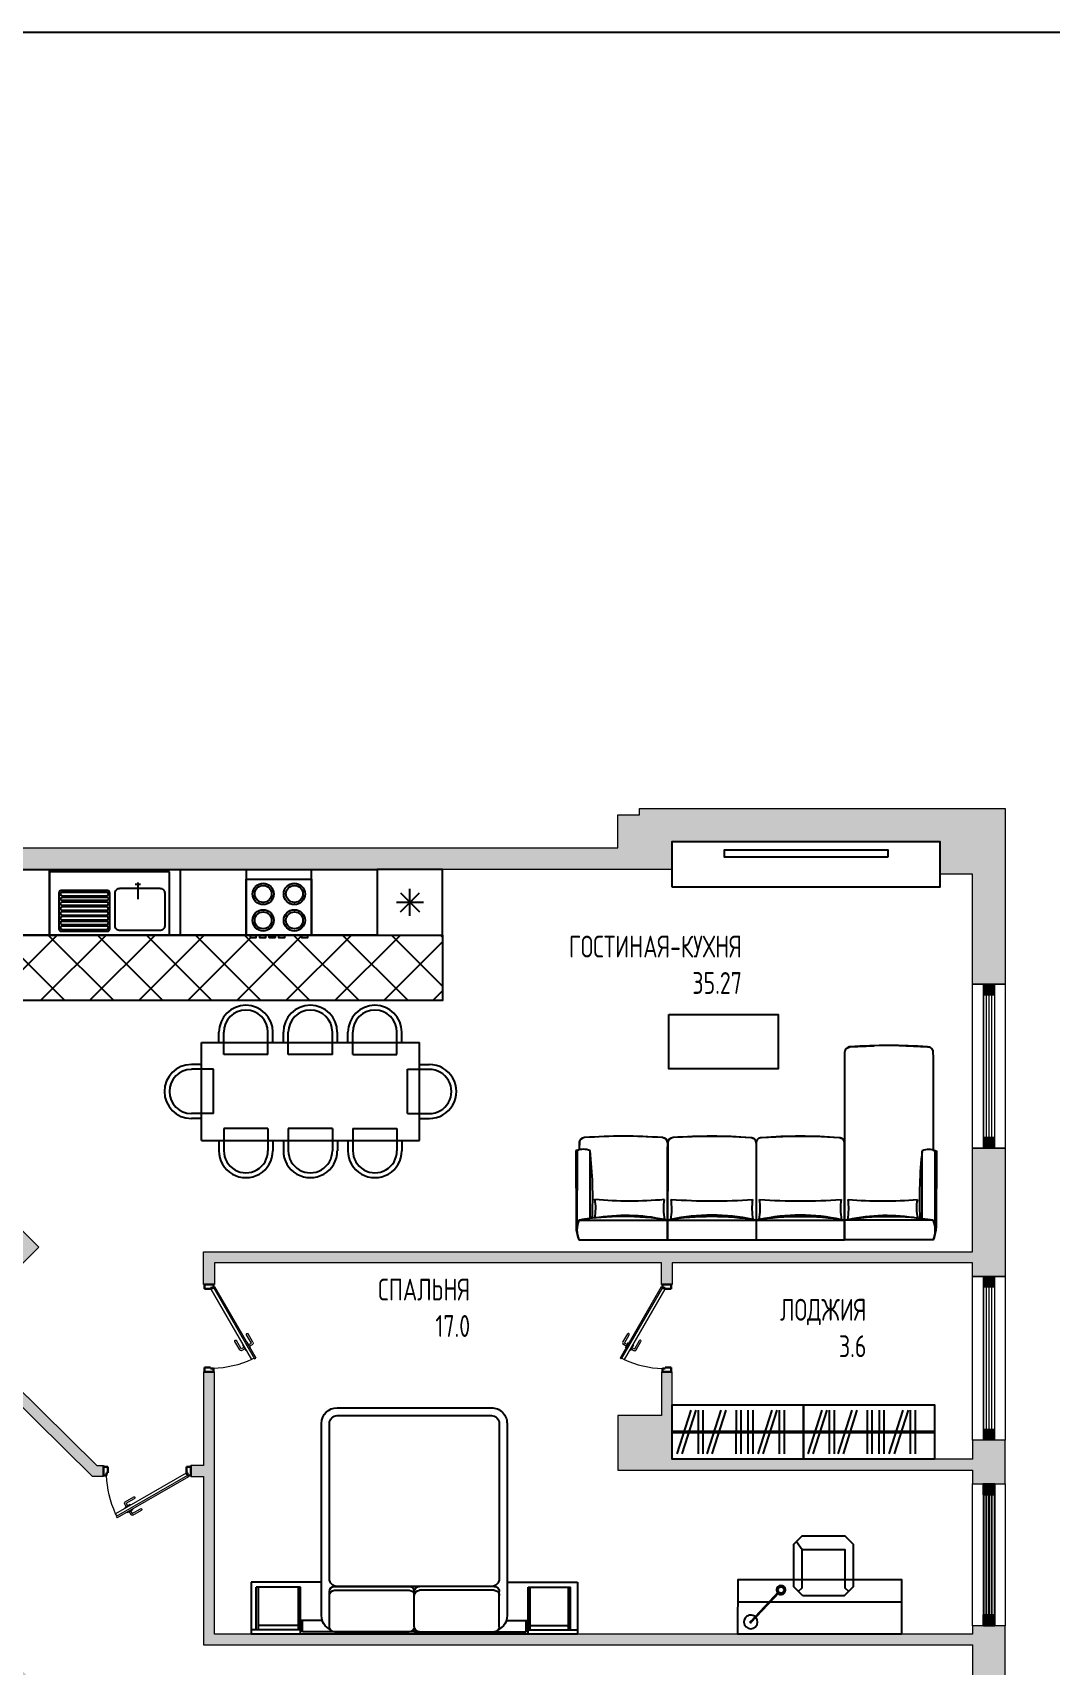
# Model space of a CAD drawing. Header units: millimetres. Extents: x -7516 to 14738, y -3327 to 3625.
# Drawn here: x 4620.9 to 4714.1, y 2876.3 to 3025.8 of the extents above; entities that cross this region are included whole.
import ezdxf

# ---------------------------------------------------------------- set-up
doc = ezdxf.new("R2010")
doc.units = ezdxf.units.MM
doc.header["$LTSCALE"] = 1.5
for name, color, linetype in [('кафель', 9, 'Continuous'), ('МЕБЕЛЬ ОСНОВ', 7, 'Continuous'), ('Основные тонкие', 7, 'Continuous')]:
    doc.layers.add(name, color=color, linetype=linetype)
doc.layers.add('ОКНА', color=130, linetype='Continuous', lineweight=30)
doc.layers.add('СТЕНЫ', color=30, linetype='Continuous', lineweight=30)
doc.styles.add('style1', font='txt.shx', dxfattribs={"width": 0.7, "height": 2.5})

# ---------------------------------------------------------------- blocks, each defined once
blk = doc.blocks.new('дыерь800')
at = {"color": 7, "lineweight": 9}
for p, q in [((562.111, 191.604), (562.045, 191.49)), ((565.268, 189.63), (562.045, 191.49)), ((562.076, 191.624), (562.111, 191.684)), ((565.342, 189.74), (562.076, 191.624)), ((565.376, 189.799), (562.111, 191.684)), ((562.577, 191.418), (562.589, 191.439)), ((562.589, 191.439), (562.842, 191.292)), ((562.664, 191.399), (562.738, 191.527)), ((562.733, 191.359), (562.804, 191.483)), ((562.804, 191.483), (563.185, 191.264)), ((562.84, 191.554), (563.224, 191.332)), ((562.462, 191.22), (562.476, 191.243)), ((562.716, 191.073), (562.462, 191.22)), ((562.536, 191.177), (562.462, 191.048)), ((562.489, 190.947), (562.874, 190.725)), ((562.536, 191.177), (562.502, 191.118)), ((562.605, 191.137), (562.533, 191.013)), ((562.533, 191.013), (562.914, 190.794)), ((562.729, 191.097), (562.716, 191.073)), ((562.842, 191.292), (562.83, 191.272)), ((565.334, 189.744), (565.268, 189.63)), ((565.376, 189.799), (565.342, 189.74))]:
    blk.add_line(p, q, dxfattribs=at)
at = {"color": 7, "lineweight": 30}
for p, q in [((561.484, 189.289), (561.484, 189.789)), ((561.484, 189.338), (561.484, 189.74)), ((561.484, 189.74), (561.633, 189.74)), ((561.684, 189.338), (561.484, 189.338)), ((561.633, 189.613), (561.633, 189.74)), ((561.634, 189.613), (561.684, 189.613)), ((561.684, 189.613), (561.684, 189.338)), ((565.334, 189.613), (565.284, 189.612)), ((565.284, 189.612), (565.284, 189.338)), ((565.284, 189.338), (565.484, 189.338)), ((565.484, 189.74), (565.334, 189.74)), ((565.335, 189.613), (565.334, 189.74)), ((565.484, 189.289), (565.484, 189.789)), ((565.484, 189.338), (565.484, 189.74))]:
    blk.add_line(p, q, dxfattribs=at)
at = {"color": 7}
blk.add_circle((565.313, 189.665), 0.0212, dxfattribs=at)
at = {"color": 7, "lineweight": 9}
blk.add_arc((566.353, 189.551), 4.724, 155.76888, 177.71893, dxfattribs=at)
for centre, major_axis, start_param, end_param in [((562.803, 191.49), (0.0192, -0.0715), 2.356194, 3.926991), ((562.526, 191.011), (0.0715, 0.0192), 2.356194, 3.926991), ((562.894, 190.759), (0.0102, -0.0381), 5.497787, 8.63938), ((563.205, 191.298), (0.0102, -0.0381), 5.497787, 8.63938)]:
    blk.add_ellipse(centre, major_axis=major_axis, ratio=1, start_param=start_param, end_param=end_param, dxfattribs=at)
blk = doc.blocks.new('ЩШШ')
for p, q in [((4815.26, 2999.62), (4845.16, 2999.62)), ((4815.26, 2994.87), (4815.26, 2999.62)), ((4819.78, 2999.24), (4815.26, 2999.24)), ((4815.74, 2999.24), (4815.74, 2995.34)), ((4815.93, 2999.24), (4815.93, 2995.34)), ((4819.59, 2999.24), (4819.59, 2995.34)), ((4819.78, 2999.62), (4819.78, 2998.39)), ((4819.78, 2999.24), (4819.78, 2995.34)), ((4830.21, 2999.43), (4819.97, 2999.43)), ((4819.97, 2999.43), (4819.97, 2998.39)), ((4822.91, 2999.43), (4829.73, 2999.43)), ((4830.21, 2999.43), (4840.44, 2999.43)), ((4840.44, 2999.43), (4840.44, 2998.39)), ((4840.64, 2999.62), (4840.64, 2998.39)), ((4840.64, 2999.24), (4840.64, 2995.34)), ((4840.64, 2999.24), (4845.16, 2999.24)), ((4840.83, 2999.24), (4840.83, 2995.34)), ((4844.32, 2999.24), (4844.32, 2995.34)), ((4844.51, 2999.24), (4844.51, 2995.34)), ((4845.16, 2994.87), (4845.16, 2999.62)), ((4819.59, 2998.86), (4815.93, 2998.86)), ((4821.79, 2998.39), (4819.78, 2998.39)), ((4821.72, 2997.95), (4821.72, 2980.34)), ((4822.43, 2998.96), (4822.43, 2995.75)), ((4830.21, 2998.96), (4830.21, 2995.56)), ((4830.21, 2998.96), (4830.21, 2995.56)), ((4837.99, 2998.96), (4837.99, 2995.75)), ((4838.63, 2998.39), (4840.64, 2998.39)), ((4838.7, 2980.34), (4838.7, 2997.95)), ((4840.83, 2998.86), (4844.32, 2998.86)), ((4821.72, 2994.87), (4815.26, 2994.87)), ((4819.78, 2995.34), (4815.74, 2995.34)), ((4822.91, 2995.62), (4829.73, 2995.62)), ((4822.91, 2995.28), (4829.73, 2995.28)), ((4837.27, 2995.28), (4823.15, 2995.28)), ((4837.51, 2995.62), (4830.69, 2995.62)), ((4837.51, 2995.28), (4830.69, 2995.28)), ((4838.7, 2994.87), (4845.16, 2994.87)), ((4840.64, 2995.34), (4844.51, 2995.34)), ((4822.43, 2994.56), (4822.43, 2980.34)), ((4837.99, 2980.34), (4837.99, 2994.56)), ((4823.15, 2979.62), (4837.27, 2979.62)), ((4823.15, 2978.91), (4837.27, 2978.91))]:
    blk.add_line(p, q)
for centre, radius, start, end in [((4823.15, 2997.95), 1.43, 116.1111, 180), ((4822.91, 2998.96), 0.476, 90, 180), ((4829.73, 2998.96), 0.476, 0, 90), ((4830.69, 2998.96), 0.476, 90, 180), ((4837.51, 2998.96), 0.476, 0, 90), ((4837.27, 2997.95), 1.43, 0, 63.8889), ((4822.91, 2996.1), 0.476, 180, 270), ((4822.91, 2995.75), 0.476, 180, 270), ((4823.15, 2994.56), 0.714, 90, 180), ((4829.73, 2996.1), 0.476, 270, 0), ((4829.73, 2995.75), 0.476, 270, 0), ((4830.69, 2996.1), 0.476, 180, 270), ((4830.69, 2995.75), 0.476, 180, 270), ((4837.27, 2994.56), 0.714, 0, 90), ((4837.51, 2996.1), 0.476, 270, 0), ((4837.51, 2995.75), 0.476, 270, 0), ((4823.15, 2980.34), 1.43, 180, 270), ((4823.15, 2980.34), 0.714, 180, 270), ((4837.27, 2980.34), 0.714, 270, 0), ((4837.27, 2980.34), 1.43, 270, 0)]:
    blk.add_arc(centre, radius, start, end)
blk = doc.blocks.new('прарпр')
for p, q in [((4857.78, 3708.27), (4857.78, 3717.27)), ((4857.78, 3717.27), (4877.73, 3717.27)), ((4859.37, 3717.27), (4859.37, 3718.2)), ((4859.82, 3716.17), (4859.82, 3718.2)), ((4863.87, 3716.17), (4863.87, 3718.2)), ((4864.32, 3717.27), (4864.32, 3718.2)), ((4865.28, 3717.27), (4865.28, 3718.2)), ((4865.73, 3716.17), (4865.73, 3718.2)), ((4869.78, 3716.17), (4869.78, 3718.2)), ((4870.23, 3717.27), (4870.23, 3718.2)), ((4871.18, 3717.27), (4871.18, 3718.2)), ((4871.63, 3716.17), (4871.63, 3718.2)), ((4875.68, 3716.17), (4875.68, 3718.2)), ((4876.13, 3717.27), (4876.13, 3718.2)), ((4877.73, 3708.27), (4877.73, 3717.27)), ((4857.78, 3715.25), (4856.86, 3715.25)), ((4863.87, 3716.17), (4859.82, 3716.17)), ((4869.78, 3716.17), (4865.73, 3716.17)), ((4871.63, 3716.17), (4875.68, 3716.17)), ((4877.73, 3715.25), (4878.65, 3715.25)), ((4858.88, 3714.8), (4856.86, 3714.8)), ((4858.88, 3710.75), (4858.88, 3714.8)), ((4876.63, 3714.8), (4878.65, 3714.8)), ((4876.63, 3710.75), (4876.63, 3714.8)), ((4858.88, 3710.75), (4856.86, 3710.75)), ((4857.78, 3710.3), (4856.86, 3710.3)), ((4859.82, 3709.37), (4859.82, 3707.35)), ((4863.87, 3709.37), (4859.82, 3709.37)), ((4863.87, 3709.37), (4863.87, 3707.35)), ((4865.73, 3709.37), (4865.73, 3707.35)), ((4869.78, 3709.37), (4865.73, 3709.37)), ((4869.78, 3709.37), (4869.78, 3707.35)), ((4871.63, 3709.37), (4871.63, 3707.35)), ((4871.63, 3709.37), (4875.68, 3709.37)), ((4875.68, 3709.37), (4875.68, 3707.35)), ((4876.63, 3710.75), (4878.65, 3710.75)), ((4877.73, 3710.3), (4878.65, 3710.3)), ((4857.78, 3708.27), (4877.73, 3708.27)), ((4859.37, 3708.27), (4859.37, 3707.35)), ((4864.32, 3708.27), (4864.32, 3707.35)), ((4865.28, 3708.27), (4865.28, 3707.35)), ((4870.23, 3708.27), (4870.23, 3707.35)), ((4871.18, 3708.27), (4871.18, 3707.35)), ((4876.13, 3708.27), (4876.13, 3707.35))]:
    blk.add_line(p, q)
for centre, radius, start, end in [((4861.85, 3718.2), 2.47, 0, 180), ((4861.85, 3718.2), 2.02, 0, 180), ((4867.75, 3718.2), 2.47, 0, 180), ((4867.75, 3718.2), 2.02, 0, 180), ((4873.66, 3718.2), 2.47, 0, 180), ((4873.66, 3718.2), 2.02, 0, 180), ((4856.86, 3712.77), 2.47, 90, 270), ((4878.65, 3712.77), 2.47, 270, 90), ((4856.86, 3712.77), 2.02, 90, 270), ((4878.65, 3712.77), 2.02, 270, 90), ((4861.85, 3707.35), 2.47, 180, 0), ((4861.85, 3707.35), 2.02, 180, 0), ((4867.75, 3707.35), 2.47, 180, 0), ((4867.75, 3707.35), 2.02, 180, 0), ((4873.66, 3707.35), 2.47, 180, 0), ((4873.66, 3707.35), 2.02, 180, 0)]:
    blk.add_arc(centre, radius, start, end)
blk = doc.blocks.new('окно1500')
at = {"color": 252, "lineweight": 5, "true_color": 0x939598}
for p, q in [((546.375, 208.251), (552.875, 208.251)), ((546.375, 208.126), (552.875, 208.126)), ((546.375, 208.001), (552.875, 208.001)), ((546.375, 207.876), (552.875, 207.876)), ((546.375, 207.751), (552.875, 207.751))]:
    blk.add_line(p, q, dxfattribs=at)
for points in [[(546.375, 208.251), (545.875, 208.251), (545.875, 207.751), (546.375, 207.751)], [(553.375, 208.251), (552.875, 208.251), (552.875, 207.751), (553.375, 207.751)]]:
    blk.add_lwpolyline(points, close=True, dxfattribs=at)
blk = doc.blocks.new('окно1300')
at = {"color": 252, "true_color": 0x939598}
for p, q in [((627.984, 123.801), (633.984, 123.801)), ((627.984, 123.676), (633.484, 123.676)), ((627.984, 123.551), (633.484, 123.551)), ((627.984, 123.426), (633.484, 123.426)), ((627.984, 123.301), (633.984, 123.301))]:
    blk.add_line(p, q, dxfattribs=at)
for points in [[(627.984, 123.801), (627.484, 123.801), (627.484, 123.301), (627.984, 123.301)], [(633.984, 123.801), (633.484, 123.801), (633.484, 123.301), (633.984, 123.301)]]:
    blk.add_lwpolyline(points, close=True, dxfattribs=at)
blk = doc.blocks.new('ш')
for p, q in [((4924.67, 3686.1), (4924.69, 3693.06)), ((4924.69, 3693.06), (4924.71, 3693.36)), ((4924.71, 3693.36), (4924.86, 3694.03)), ((4924.77, 3686.1), (4924.77, 3693.44)), ((4924.77, 3693.3), (4924.77, 3686.1)), ((4924.86, 3694.03), (4924.95, 3694.27)), ((4924.95, 3694.27), (4933.07, 3694.27)), ((4924.95, 3694.27), (4933.07, 3694.27)), ((4933.07, 3694.27), (4933.07, 3686.03)), ((4933.07, 3686.03), (4933.07, 3694.27)), ((4941.17, 3694.27), (4933.07, 3694.27)), ((4941.17, 3694.27), (4933.07, 3694.27)), ((4933.07, 3694.27), (4933.07, 3686.03)), ((4933.07, 3686.03), (4933.07, 3694.27)), ((4949.27, 3694.27), (4941.17, 3694.27)), ((4949.27, 3694.27), (4941.17, 3694.27)), ((4941.17, 3685.41), (4941.17, 3694.27)), ((4957.39, 3694.27), (4949.27, 3694.27)), ((4957.39, 3694.27), (4949.27, 3694.27)), ((4949.27, 3694.27), (4949.27, 3686.03)), ((4949.27, 3685.41), (4949.27, 3694.27)), ((4949.27, 3685.39), (4949.27, 3694.27)), ((4949.27, 3686.03), (4949.27, 3694.27)), ((4957.48, 3694.03), (4957.39, 3694.27)), ((4957.63, 3693.36), (4957.48, 3694.03)), ((4957.57, 3686.1), (4957.57, 3693.44)), ((4957.57, 3693.3), (4957.57, 3686.1)), ((4957.65, 3693.06), (4957.63, 3693.36)), ((4957.67, 3686.1), (4957.65, 3693.06)), ((4924.95, 3692.47), (4933.07, 3692.47)), ((4925.97, 3692.33), (4925.97, 3686.1)), ((4941.17, 3692.47), (4933.07, 3692.47)), ((4949.27, 3692.47), (4941.17, 3692.47)), ((4957.39, 3692.47), (4949.27, 3692.47)), ((4956.37, 3692.33), (4956.37, 3686.1)), ((4924.77, 3686.1), (4924.67, 3686.1)), ((4924.77, 3686.1), (4924.67, 3686.1)), ((4924.97, 3686.03), (4924.77, 3686.1)), ((4924.97, 3677.71), (4924.97, 3686.03)), ((4933.07, 3686.03), (4933.07, 3685.41)), ((4933.07, 3685.41), (4933.07, 3686.03)), ((4933.07, 3686.03), (4933.07, 3685.41)), ((4933.07, 3677.09), (4933.07, 3686.03)), ((4933.07, 3685.41), (4933.11, 3685.22)), ((4949.27, 3686.03), (4949.27, 3685.41)), ((4949.27, 3685.41), (4949.27, 3686.03)), ((4949.27, 3685.41), (4949.31, 3685.22)), ((4957.33, 3685.22), (4957.37, 3686.03)), ((4957.37, 3686.03), (4957.57, 3686.1)), ((4957.37, 3685.41), (4957.37, 3686.03)), ((4957.57, 3686.1), (4957.67, 3686.1)), ((4957.57, 3686.1), (4957.67, 3686.1)), ((4933.11, 3685.22), (4933.22, 3685.05)), ((4933.22, 3685.05), (4933.54, 3684.91)), ((4933.54, 3684.91), (4935.76, 3684.8)), ((4935.76, 3684.8), (4938.06, 3684.79)), ((4938.06, 3684.79), (4940.67, 3684.91)), ((4940.67, 3684.91), (4940.86, 3684.95)), ((4941.21, 3685.22), (4941.32, 3685.05)), ((4941.32, 3685.05), (4941.64, 3684.91)), ((4941.64, 3684.91), (4943.86, 3684.8)), ((4943.86, 3684.8), (4946.16, 3684.79)), ((4946.16, 3684.79), (4948.77, 3684.91)), ((4948.77, 3684.91), (4948.96, 3684.95)), ((4948.96, 3684.95), (4949.18, 3685.12)), ((4949.18, 3685.12), (4949.23, 3685.22)), ((4949.31, 3685.22), (4949.42, 3685.05)), ((4949.42, 3685.05), (4949.74, 3684.91)), ((4949.74, 3684.91), (4951.96, 3684.8)), ((4951.96, 3684.8), (4954.26, 3684.79)), ((4954.26, 3684.79), (4956.87, 3684.91)), ((4956.87, 3684.91), (4957.06, 3684.95)), ((4957.06, 3684.95), (4957.28, 3685.12)), ((4957.28, 3685.12), (4957.33, 3685.22)), ((4925.01, 3676.89), (4924.97, 3677.71)), ((4925.06, 3676.8), (4925.01, 3676.89)), ((4925.28, 3676.62), (4925.06, 3676.8)), ((4925.47, 3676.59), (4925.28, 3676.62)), ((4928.07, 3676.47), (4925.47, 3676.59)), ((4932.6, 3676.59), (4930.38, 3676.48)), ((4932.92, 3676.73), (4932.6, 3676.59))]:
    blk.add_line(p, q)
for centre, radius, start, end in [((4927.1, 3693.37), 2.33, 157.2054, 202.7184), ((4955.24, 3693.37), 2.33, 337.285, 22.7956), ((4929.02, 3718), 25.86, 260.9427, 279.0132), ((4886.5, 3690.45), 39.71, 353.7064, 2.6748), ((4929.24, 3708.67), 16.63, 260.0649, 282.2779), ((4922.7, 3691.36), 3.79, 347.7289, 14.0422), ((4938.36, 3691.39), 5.67, 169.5902, 188.4273), ((4937.12, 3718), 25.86, 260.9873, 279.0132), ((4937.12, 3709.26), 17.26, 257.4146, 282.5853), ((4927.78, 3691.39), 5.67, 351.5745, 10.4099), ((4946.46, 3691.39), 5.67, 169.59, 188.4264), ((4945.22, 3718), 25.86, 260.9873, 279.0132), ((4945.22, 3709.26), 17.26, 257.4146, 282.5853), ((4935.88, 3691.39), 5.67, 351.5745, 10.4099), ((4954.56, 3691.39), 5.67, 169.59, 188.4264), ((4953.32, 3718), 25.86, 260.9876, 279.0581), ((4953.1, 3708.67), 16.63, 257.7231, 279.9357), ((4943.98, 3691.39), 5.67, 351.5747, 10.4107), ((4959.64, 3691.36), 3.79, 165.9573, 192.2721), ((4995.84, 3690.45), 39.71, 177.326, 186.2944), ((4929.58, 3655.68), 35.02, 84.7965, 95.2047), ((4937.12, 3639.64), 51.06, 85.8129, 94.1883), ((4945.22, 3639.64), 51.06, 85.8129, 94.1883), ((4952.76, 3655.68), 35.02, 84.7963, 95.2047), ((4925.37, 3687.5), 1.52, 246.7811, 293.2232), ((4933.57, 3685.41), 0.5, 180.0005, 270.0119), ((4940.67, 3685.41), 0.5, 270.0005, 0.0119), ((4941.67, 3685.41), 0.5, 180.0005, 270.0119), ((4948.77, 3685.41), 0.5, 270.0005, 0.0119), ((4949.77, 3685.41), 0.5, 180.0005, 269.989), ((4956.97, 3687.5), 1.52, 246.7811, 293.2198), ((4956.87, 3685.41), 0.5, 270.0005, 0.0119), ((4937.12, 3733.46), 48.68, 265.8174, 274.1837), ((4945.22, 3733.46), 48.68, 265.8174, 274.1837), ((4953.32, 3733.46), 48.68, 265.8175, 274.1837), ((4925.47, 3677.09), 0.5, 180.0005, 270.0119), ((4929.02, 3725.14), 48.68, 265.8173, 274.1837), ((4932.57, 3677.09), 0.5, 270.0005, 0.0005)]:
    blk.add_arc(centre, radius, start, end)

msp = doc.modelspace()

# ---------------------------------------------------------------- hatches: boundary and pattern name
at = {"layer": 'кафель', "ltscale": 1.5, "true_color": 0x939598}
h = msp.add_hatch(dxfattribs=at)
h.set_pattern_fill('ANSI37', color=252, angle=90)
h.set_pattern_definition([(135, (4324.1642, 3286.23), (-2.245064, -2.245064), []), (225, (4324.1642, 3286.23), (2.245064, -2.245064), [])])
h.paths.add_polyline_path([(4583.08, 2919.74), (4570.68, 2932.15), (4572.03, 2933.5), (4572.03, 2933.5), (4571.26, 2934.28), (4577.69, 2940.71), (4578.47, 2939.93), (4578.47, 2939.94), (4587.68, 2949.14), (4599.99, 2949.14), (4599.99, 2939.14), (4600.99, 2939.14), (4600.99, 2945.14), (4611.49, 2945.14), (4611.49, 2943.14), (4640.84, 2943.14), (4640.84, 2942.93), (4641.4, 2942.93), (4641.4, 2943.14), (4641.7, 2943.14), (4641.7, 2942.93), (4642.27, 2942.93), (4642.27, 2943.14), (4642.57, 2943.14), (4642.57, 2942.93), (4643.14, 2942.93), (4643.14, 2943.14), (4643.44, 2943.14), (4643.44, 2942.93), (4644.01, 2942.93), (4644.01, 2943.14), (4645.54, 2943.14), (4645.54, 2942.93), (4646.11, 2942.93), (4646.11, 2943.14), (4658.46, 2943.14), (4658.46, 2937.14), (4600.99, 2937.14), (4592.48, 2929.15)])
at = {"layer": 'кафель', "ltscale": 1.5, "true_color": 0x636466}
h = msp.add_hatch(color=251, dxfattribs=at)
h.dxf.hatch_style = 1
h.paths.add_polyline_path([(4707.98, 2937.64), (4707.98, 2938.64), (4708.98, 2938.64), (4708.98, 2937.64)])
at = {"layer": 'кафель', "ltscale": 1.5, "true_color": 0x6b6d70}
h = msp.add_hatch(color=251, dxfattribs=at)
h.dxf.hatch_style = 1
h.paths.add_polyline_path([(4614.05, 2907.15), (4626.8, 2894.56), (4627.4, 2894.56), (4627.4, 2893.56), (4626.39, 2893.56), (4613.35, 2906.44), (4601.33, 2894.43), (4676.99, 2818.77), (4684.37, 2826.25), (4686.49, 2824.13), (4677, 2814.52), (4565.03, 2926.49), (4562.9, 2928.61), (4569.91, 2935.62), (4572.03, 2933.5), (4567.15, 2928.61), (4579.55, 2916.21), (4592.48, 2929.15), (4599.09, 2922.33), (4598.38, 2921.63), (4592.47, 2927.72), (4586.63, 2921.88), (4581.19, 2915.51), (4582.39, 2913.37), (4599.21, 2896.55), (4611.22, 2908.56), (4603.99, 2915.92), (4604.7, 2916.63), (4611.93, 2909.26), (4619.36, 2916.7), (4621.48, 2914.58)])
at = {"layer": 'кафель', "ltscale": 1.5, "true_color": 0x939598}
h = msp.add_hatch(color=252, dxfattribs=at)
h.dxf.hatch_style = 1
h.paths.add_polyline_path([(4565.03, 2926.49), (4562.9, 2928.61), (4569.91, 2935.62), (4572.03, 2933.5), (4567.15, 2928.61), (4579.55, 2916.21), (4592.48, 2929.15), (4599.09, 2922.33), (4598.38, 2921.63), (4592.47, 2927.72), (4580.26, 2915.5), (4599.21, 2896.55), (4611.22, 2908.56), (4603.99, 2915.92), (4604.7, 2916.63), (4611.93, 2909.26), (4619.36, 2916.7), (4621.48, 2914.58), (4614.05, 2907.15), (4626.8, 2894.56), (4627.4, 2894.56), (4627.4, 2893.56), (4626.39, 2893.56), (4613.35, 2906.44), (4601.33, 2894.43), (4676.99, 2818.77), (4684.37, 2826.25), (4686.49, 2824.13), (4677, 2814.52)])
at = {"layer": 'кафель', "ltscale": 1.5, "true_color": 0x636466}
h = msp.add_hatch(color=251, dxfattribs=at)
h.dxf.hatch_style = 1
h.paths.add_polyline_path([(4707.98, 2923.64), (4707.98, 2924.64), (4708.98, 2924.64), (4708.98, 2923.64)])
at = {"layer": 'кафель', "ltscale": 1.5, "true_color": 0x939598}
h = msp.add_hatch(color=252, dxfattribs=at)
h.dxf.hatch_style = 1
h.paths.add_polyline_path([(4706.98, 2911.89), (4706.98, 2913.14), (4679.49, 2913.14), (4679.49, 2911.15), (4679.39, 2911.15), (4679.39, 2911.15), (4678.59, 2911.14), (4678.49, 2911.14), (4678.49, 2913.14), (4637.57, 2913.14), (4637.57, 2911.14), (4636.57, 2911.14), (4636.57, 2914.14), (4664.36, 2914.14), (4664.36, 2914.14), (4671.36, 2914.14), (4693.17, 2914.14), (4700.17, 2914.14), (4706.98, 2914.14), (4706.98, 2923.64), (4709.98, 2923.64), (4709.98, 2911.89)])
at = {"layer": 'кафель', "ltscale": 1.5, "true_color": 0x636466}
h = msp.add_hatch(color=251, dxfattribs=at)
h.dxf.hatch_style = 1
h.paths.add_polyline_path([(4707.98, 2910.89), (4707.98, 2911.89), (4708.98, 2911.89), (4708.98, 2910.89)])
at = {"layer": 'кафель', "ltscale": 1.5, "true_color": 0x939598}
h = msp.add_hatch(color=252, dxfattribs=at)
h.dxf.hatch_style = 1
h.paths.add_polyline_path([(4636.57, 2893.56), (4635.4, 2893.56), (4635.4, 2894.56), (4636.57, 2894.56), (4636.57, 2903.14), (4637.58, 2903.14), (4637.57, 2879.14), (4706.98, 2879.14), (4706.98, 2879.89), (4709.98, 2879.89), (4709.98, 2865.89), (4706.98, 2865.89), (4706.98, 2878.14), (4636.57, 2878.14)])
h = msp.add_hatch(color=252, dxfattribs=at)
h.dxf.hatch_style = 1
h.paths.add_polyline_path([(4706.98, 2892.89), (4706.98, 2894.14), (4674.49, 2894.14), (4674.49, 2899.14), (4678.49, 2899.14), (4678.49, 2903.14), (4678.59, 2903.14), (4678.59, 2903.14), (4679.39, 2903.15), (4679.49, 2903.15), (4679.49, 2895.14), (4706.98, 2895.14), (4706.98, 2896.89), (4709.98, 2896.89), (4709.98, 2892.89)])
at = {"layer": 'кафель', "ltscale": 1.5, "true_color": 0x636466}
h = msp.add_hatch(color=251, dxfattribs=at)
h.dxf.hatch_style = 1
h.paths.add_polyline_path([(4707.98, 2896.89), (4707.98, 2897.89), (4708.98, 2897.89), (4708.98, 2896.89)])
h = msp.add_hatch(color=251, dxfattribs=at)
h.dxf.hatch_style = 1
h.paths.add_polyline_path([(4707.98, 2891.89), (4707.98, 2892.89), (4708.98, 2892.89), (4708.98, 2891.89)])
h = msp.add_hatch(color=251, dxfattribs=at)
h.dxf.hatch_style = 1
h.paths.add_polyline_path([(4707.98, 2879.89), (4707.98, 2880.89), (4708.98, 2880.89), (4708.98, 2879.89)])
at = {"layer": 'МЕБЕЛЬ ОСНОВ', "ltscale": 1.5, "true_color": 0x939598}
h = msp.add_hatch(color=252, dxfattribs=at)
h.dxf.hatch_style = 1
h.paths.add_polyline_path([(4578.47, 2939.94), (4576.35, 2942.06), (4576.35, 2942.06), (4585.44, 2951.14), (4674.49, 2951.14), (4674.49, 2954.14), (4676.49, 2954.14), (4676.49, 2954.72), (4709.98, 2954.72), (4709.98, 2938.64), (4706.98, 2938.64), (4706.99, 2948.72), (4703.98, 2948.72), (4703.98, 2951.72), (4679.49, 2951.72), (4679.49, 2949.14), (4600.99, 2949.14), (4600.99, 2939.14), (4599.99, 2939.14), (4599.99, 2949.14), (4587.68, 2949.14)])

# ---------------------------------------------------------------- linework, layer by layer
for p, q in [((4622.46, 2943.14), (4622.46, 2949.14)), ((4634.46, 2943.14), (4634.46, 2949.14)), ((4654.59, 2945.27), (4656.34, 2947.02)), ((4654.59, 2947.02), (4656.34, 2945.27)), ((4655.46, 2944.91), (4655.46, 2947.38)), ((4656.7, 2946.14), (4654.23, 2946.14)), ((4679.93, 2895.64), (4681.21, 2899.64)), ((4680.4, 2895.64), (4681.67, 2899.64)), ((4681.88, 2895.64), (4681.89, 2899.64)), ((4682.33, 2895.64), (4682.33, 2899.64)), ((4682.69, 2895.64), (4683.97, 2899.64)), ((4683.15, 2895.64), (4684.43, 2899.64)), ((4685.35, 2895.64), (4685.36, 2899.64)), ((4685.8, 2895.64), (4685.8, 2899.64)), ((4686.44, 2895.64), (4686.45, 2899.64)), ((4686.89, 2895.64), (4686.89, 2899.64)), ((4687.35, 2895.64), (4688.63, 2899.64)), ((4687.82, 2895.64), (4689.1, 2899.64)), ((4689.31, 2895.64), (4689.31, 2899.64)), ((4689.75, 2895.64), (4689.75, 2899.64)), ((4691.93, 2895.64), (4693.21, 2899.64)), ((4692.4, 2895.64), (4693.67, 2899.64)), ((4693.88, 2895.64), (4693.89, 2899.64)), ((4694.33, 2895.64), (4694.33, 2899.64)), ((4694.69, 2895.64), (4695.97, 2899.64)), ((4695.15, 2895.64), (4696.43, 2899.64)), ((4697.35, 2895.64), (4697.36, 2899.64)), ((4697.8, 2895.64), (4697.8, 2899.64)), ((4698.44, 2895.64), (4698.45, 2899.64)), ((4698.89, 2895.64), (4698.89, 2899.64)), ((4699.35, 2895.64), (4700.63, 2899.64)), ((4699.82, 2895.64), (4701.1, 2899.64)), ((4701.31, 2895.64), (4701.31, 2899.64)), ((4701.75, 2895.64), (4701.75, 2899.64)), ((4700.48, 2882.05), (4685.51, 2882.06))]:
    msp.add_line(p, q)
at = {"ltscale": 0.6}
for p, q in [((4630.81, 2947.76), (4630.31, 2947.76)), ((4630.56, 2947.97), (4630.56, 2946.44))]:
    msp.add_line(p, q, dxfattribs=at)
for points in [[(4633.44, 2948.94), (4622.46, 2948.94), (4622.46, 2943.14), (4633.44, 2943.14)], [(4643.14, 2942.93), (4642.57, 2942.93), (4642.57, 2943.14), (4642.57, 2942.93), (4643.14, 2942.93), (4643.14, 2943.14)], [(4691.45, 2882.63), (4690.62, 2883.47), (4690.62, 2887.37), (4691.38, 2888.13), (4693.33, 2888.13), (4695.29, 2888.13), (4696.05, 2887.37), (4696.05, 2883.46), (4695.21, 2882.63), (4693.33, 2882.63)]]:
    msp.add_lwpolyline(points, close=True)
for points in [[(4640.46, 2949.14), (4640.46, 2943.14), (4640.46, 2948.27), (4646.46, 2948.27), (4646.46, 2943.14), (4646.46, 2949.14)], [(4640.84, 2943.14), (4640.84, 2942.93), (4641.4, 2942.93), (4641.4, 2943.14)], [(4641.7, 2943.14), (4641.7, 2942.93), (4642.27, 2942.93), (4642.27, 2943.14)], [(4643.44, 2943.14), (4643.44, 2942.93), (4644.01, 2942.93), (4644.01, 2943.14)], [(4645.54, 2943.14), (4645.54, 2942.93), (4646.11, 2942.93), (4646.11, 2943.14)], [(4690.87, 2887.62), (4691.37, 2886.88), (4695.3, 2886.88), (4695.3, 2883.38), (4695.63, 2883.05)], [(4691.03, 2883.05), (4691.37, 2883.38), (4691.37, 2886.88)]]:
    msp.add_lwpolyline(points)
for points in [[(4627.99, 2947.01, 0.414214), (4627.79, 2947.21), (4623.53, 2947.21, 0.414214), (4623.33, 2947.01), (4623.33, 2943.7, 0.414214), (4623.53, 2943.5), (4627.79, 2943.5, 0.414214), (4627.99, 2943.7)], [(4623.65, 2947.05, 0.341936), (4623.46, 2946.9, 0.341936), (4623.65, 2946.75), (4625.66, 2946.75), (4627.67, 2946.75, 0.341936), (4627.87, 2946.9, 0.341936), (4627.67, 2947.05), (4625.66, 2947.05)], [(4628.92, 2943.55, -0.414214), (4628.48, 2943.98), (4628.48, 2946.99, -0.414214), (4628.92, 2947.43), (4632.58, 2947.43, -0.414214), (4633.02, 2946.99), (4633.02, 2943.98, -0.414214), (4632.58, 2943.55)], [(4623.65, 2946.31, -0.341936), (4623.46, 2946.46, -0.341936), (4623.65, 2946.61), (4625.66, 2946.61), (4627.67, 2946.61, -0.341936), (4627.87, 2946.46, -0.341936), (4627.67, 2946.31), (4625.66, 2946.31)], [(4627.87, 2946.01, 0.341936), (4627.67, 2946.16), (4625.66, 2946.16), (4623.65, 2946.16, 0.341936), (4623.46, 2946.01, 0.341936), (4623.65, 2945.87), (4625.66, 2945.87), (4627.67, 2945.87, 0.341936)], [(4623.65, 2945.72, 0.341936), (4623.46, 2945.57, 0.341936), (4623.65, 2945.42), (4625.66, 2945.42), (4627.67, 2945.42, 0.341936), (4627.87, 2945.57, 0.341936), (4627.67, 2945.72), (4625.66, 2945.72)], [(4623.65, 2945.28, 0.341936), (4623.46, 2945.13, 0.341936), (4623.65, 2944.98), (4625.66, 2944.98), (4627.67, 2944.98, 0.341936), (4627.87, 2945.13, 0.341936), (4627.67, 2945.28), (4625.66, 2945.28)], [(4623.65, 2944.84, 0.341936), (4623.46, 2944.69, 0.341936), (4623.65, 2944.54), (4625.66, 2944.54), (4627.67, 2944.54, 0.341936), (4627.87, 2944.69, 0.341936), (4627.67, 2944.84), (4625.66, 2944.84)], [(4623.65, 2944.4, 0.341936), (4623.46, 2944.25, 0.341936), (4623.65, 2944.1), (4625.66, 2944.1), (4627.67, 2944.1, 0.341936), (4627.87, 2944.25, 0.341936), (4627.67, 2944.4), (4625.66, 2944.4)], [(4623.65, 2943.96, 0.341936), (4623.46, 2943.81, 0.341936), (4623.65, 2943.66), (4625.66, 2943.66), (4627.67, 2943.66, 0.341936), (4627.87, 2943.81, 0.341936), (4627.67, 2943.96), (4625.66, 2943.96)]]:
    msp.add_lwpolyline(points, format="xyb", close=True)
at = {"ltscale": 0.5}
msp.add_lwpolyline([(4700.48, 2879.14), (4685.5, 2879.14), (4685.51, 2884.14), (4700.48, 2884.14)], close=True, dxfattribs=at)
msp.add_lwpolyline([(4689.22, 2883), (4686.64, 2880.27, 1), (4686.7, 2880.22), (4689.28, 2882.94)], format="xyb")
for centre, radius in [((4642.03, 2946.91), 0.974), ((4642.03, 2946.91), 0.774), ((4644.89, 2946.91), 0.974), ((4644.89, 2946.91), 0.774), ((4642.03, 2944.49), 0.974), ((4644.89, 2944.49), 0.974), ((4642.03, 2944.49), 0.774), ((4644.89, 2944.49), 0.774), ((4689.44, 2883.17), 0.282)]:
    msp.add_circle(centre, radius)
for centre, radius, start, end in [((4689.44, 2883.17), 0.417, 232.3342, 220.8559), ((4686.67, 2880.25), 0.625, 50.4176, 42.7725), ((4686.67, 2880.25), 0.0604, 90.2252, 2.9649)]:
    msp.add_arc(centre, radius, start, end)
at = {"layer": 'кафель', "ltscale": 1.5}
msp.add_lwpolyline([(4658.46, 2943.14), (4658.46, 2937.14), (4600.99, 2937.14), (4592.48, 2929.15), (4583.08, 2919.74), (4570.67, 2932.14), (4572.03, 2933.5), (4571.26, 2934.28), (4577.69, 2940.71), (4578.47, 2939.94), (4587.68, 2949.14), (4599.99, 2949.14), (4599.99, 2939.14), (4600.99, 2939.14), (4600.99, 2945.14), (4611.49, 2945.14), (4611.49, 2943.14)], close=True, dxfattribs=at)
at = {"layer": 'МЕБЕЛЬ ОСНОВ', "ltscale": 1.5}
for points in [[(4679.49, 2947.52), (4679.49, 2951.72), (4703.98, 2951.72), (4703.98, 2947.52)], [(4611.49, 2943.14), (4611.49, 2949.14), (4652.46, 2949.14), (4652.46, 2943.14)], [(4658.46, 2949.14), (4652.46, 2949.14), (4652.46, 2943.14), (4658.46, 2943.14)], [(4691.49, 2895.14), (4679.49, 2895.14), (4679.49, 2900.14), (4691.49, 2900.14), (4691.49, 2895.14)], [(4703.49, 2895.14), (4691.49, 2895.14), (4691.49, 2900.14), (4703.49, 2900.14), (4703.49, 2895.14)], [(4691.49, 2897.69), (4679.49, 2897.69), (4679.49, 2897.6), (4691.49, 2897.59)], [(4703.49, 2897.69), (4691.49, 2897.69), (4691.49, 2897.6), (4703.49, 2897.59)]]:
    msp.add_lwpolyline(points, close=True, dxfattribs=at)
msp.add_lwpolyline([(4699.24, 2950.31), (4699.24, 2950.91), (4684.24, 2950.91), (4684.24, 2950.31), (4699.24, 2950.31)], dxfattribs=at)
at = {"layer": 'МЕБЕЛЬ ОСНОВ'}
msp.add_lwpolyline([(4679.17, 2935.88), (4689.17, 2935.88), (4689.17, 2930.88), (4679.17, 2930.88)], close=True, dxfattribs=at)
at = {"layer": 'ОКНА', "color": 252, "lineweight": 0, "ltscale": 1.5, "true_color": 0x939598}
for points in [[(4707.98, 2923.64), (4707.98, 2938.64), (4708.98, 2938.64), (4708.98, 2923.64)], [(4707.98, 2896.89), (4707.98, 2911.89), (4708.98, 2911.89), (4708.98, 2896.89)], [(4707.98, 2879.89), (4707.98, 2892.89), (4708.98, 2892.89), (4708.98, 2879.89)]]:
    msp.add_lwpolyline(points, close=True, dxfattribs=at)
at = {"layer": 'Основные тонкие'}
msp.add_lwpolyline([(4460.48, 2738.78), (4855.98, 2738.78), (4855.98, 3025.78), (4460.48, 3025.78)], close=True, dxfattribs=at)
at = {"layer": 'СТЕНЫ', "color": 252, "lineweight": 0, "ltscale": 1.5, "true_color": 0x939598}
for points in [[(4587.68, 2949.14), (4578.47, 2939.93), (4576.35, 2942.06), (4585.44, 2951.14), (4674.49, 2951.14), (4674.49, 2954.14), (4676.49, 2954.14), (4676.49, 2954.72), (4709.98, 2954.72), (4709.98, 2938.64), (4706.98, 2938.64), (4706.99, 2948.72), (4703.98, 2948.72), (4703.98, 2951.72), (4679.49, 2951.72), (4679.49, 2949.14), (4600.99, 2949.14), (4600.99, 2939.14), (4599.99, 2939.14), (4599.99, 2949.14), (4587.68, 2949.14)], [(4706.98, 2923.64), (4709.98, 2923.64), (4709.98, 2911.89), (4706.98, 2911.89), (4706.98, 2913.14), (4679.49, 2913.14), (4679.49, 2911.15), (4678.49, 2911.14), (4678.49, 2913.14), (4637.57, 2913.14), (4637.57, 2911.14), (4636.57, 2911.14), (4636.57, 2914.14), (4706.98, 2914.14), (4706.98, 2923.64)], [(4619.36, 2916.7), (4621.48, 2914.58), (4614.05, 2907.15), (4626.8, 2894.56), (4627.4, 2894.56), (4627.4, 2893.56), (4626.39, 2893.56), (4613.35, 2906.44)], [(4709.98, 2879.89), (4706.98, 2879.89), (4706.98, 2879.14), (4637.57, 2879.14), (4637.58, 2903.14), (4636.57, 2903.14), (4636.57, 2894.56), (4635.4, 2894.56), (4635.4, 2893.56), (4636.57, 2893.56), (4636.57, 2878.14), (4706.98, 2878.14), (4706.98, 2865.89), (4709.98, 2865.89), (4709.98, 2879.89)], [(4709.98, 2896.89), (4706.98, 2896.89), (4706.98, 2895.14), (4679.49, 2895.14), (4679.49, 2903.15), (4678.49, 2903.14), (4678.49, 2899.14), (4674.49, 2899.14), (4674.49, 2894.14), (4706.98, 2894.14), (4706.98, 2892.89), (4709.98, 2892.89), (4709.98, 2896.89)]]:
    msp.add_lwpolyline(points, dxfattribs=at)
for points in [[(4706.98, 2923.64), (4706.98, 2938.64), (4709.98, 2938.64), (4709.98, 2923.64)], [(4706.98, 2896.89), (4706.98, 2911.89), (4709.98, 2911.89), (4709.98, 2896.89)], [(4706.98, 2879.89), (4706.98, 2892.89), (4709.98, 2892.89), (4709.98, 2879.89)]]:
    msp.add_lwpolyline(points, close=True, dxfattribs=at)

# ---------------------------------------------------------------- block references
at = {"layer": 'МЕБЕЛЬ ОСНОВ'}
for name, p, rotation in [('прарпр', (-221.4, -783.95), 2.269169150813905e-08), ('ш', (9629.93, 6607.36), 179.9751981167165)]:
    msp.add_blockref(name, p, dxfattribs=dict(at, rotation=rotation))
at = {"layer": 'МЕБЕЛЬ ОСНОВ', "xscale": -1, "rotation": 180.0000000226917}
msp.add_blockref('ЩШШ', (-174.34, 5878.77), dxfattribs=at)
at = {"layer": 'Основные тонкие', "color": 1, "yscale": 2, "zscale": 2}
for name, p, xscale, rotation in [('окно1500', (5124.48, 4030.4), -2, 90), ('дыерь800', (4257.99, 1780.18), -2, 270), ('дыерь800', (5058.07, 1780.18), 2, 90), ('окно1500', (5124.48, 4003.65), -2, 90), ('дыерь800', (3504.43, 3273.14), -2, 180), ('окно1300', (4955.58, 4147.86), -2, 90)]:
    msp.add_blockref(name, p, dxfattribs=dict(at, xscale=xscale, rotation=rotation))

# ---------------------------------------------------------------- texts
at = {"layer": 'МЕБЕЛЬ ОСНОВ', "ltscale": 1.5, "char_height": 2, "attachment_point": 3, "style": 'style1'}
for s, width, insert in [('\\pxqr;ГОСТИНАЯ-КУХНЯ\\P35.27', 19.8683, (4685.86, 2943.09)), ('\\pxqr;СПАЛЬНЯ\\P17.0', 10.7572, (4660.98, 2911.68)), ('\\pxqr;ЛОДЖИЯ\\P3.6', 8.9175, (4697.26, 2909.83))]:
    msp.add_mtext_dynamic_manual_height_columns(s, width=width, gutter_width=12.5, heights=[0], dxfattribs=dict(at, insert=insert))

doc.saveas('drawing.dxf')
